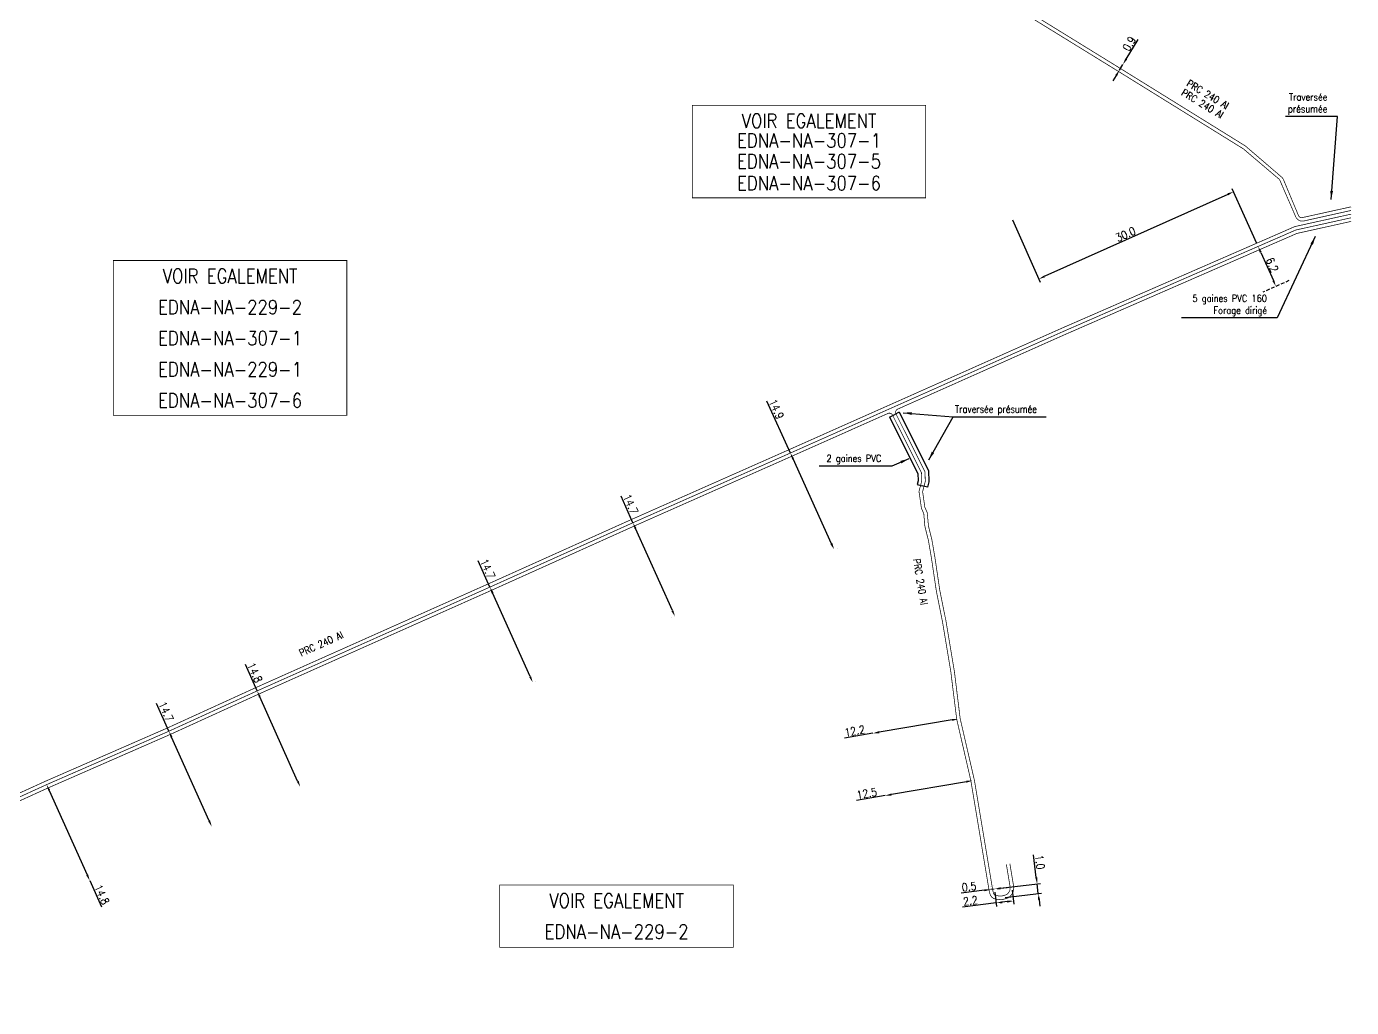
# Model space of a CAD drawing. Header units: millimetres. Extents: x 185000 to 186000, y 128000 to 129009.
# Drawn here: x 185813.7 to 186000, y 128466.8 to 128604.7 of the extents above; entities that cross this region are included whole.
import ezdxf
from ezdxf.enums import TextEntityAlignment as Align

# ---------------------------------------------------------------- set-up
doc = ezdxf.new("R2010")
doc.units = ezdxf.units.MM
doc.header["$PDMODE"] = 34
doc.linetypes.add('B_ST_Al', pattern=[2000, 1000, 1000])
doc.linetypes.add('DASHED', pattern=[0.75, 0.5, -0.25])
doc.layers.get('DEFPOINTS').update_dxf_attribs({"linetype": 'CONTINUOUS'})
for name, color, linetype in [('M_120', 5, 'M_ST_13'), ('M_400', 7, 'CONTINUOUS'), ('M_930', 7, 'CONTINUOUS')]:
    doc.layers.add(name, color=color, linetype=linetype)
doc.styles.get("Standard").update_dxf_attribs({"font": 'romans.shx', "width": 0.85})
doc.linetypes.add('M_ST_13', pattern='A,5,-0.3,["oo",Standard,S=1.5,R=0,X=0,Y=-0.5],-3', length=8.3)
doc.dimstyles.get("Standard").update_dxf_attribs({"dimtxt": 1.5, "dimasz": 1.2, "dimexe": 0.625, "dimexo": 0.625, "dimgap": 0.25, "dimtad": 1, "dimdec": 1, "dimzin": 0, "dimdsep": 46, "dimtxsty": 'Standard', "dimcen": -0.5, "dimadec": 0, "dimazin": 0, "dimtfac": 1, "dimtdec": 1, "dimtmove": 0, "dimatfit": 3, "dimfxl": 0, "dimtolj": 1, "dimtzin": 0, "dimarcsym": 0})

# ---------------------------------------------------------------- blocks, each defined once
blk = doc.blocks.new('*D453')
at = {"layer": 'DEFPOINTS', "color": 0, "linetype": 'Continuous', "transparency": 16777216}
for p in [(185816.55, 128498.14), (185822.62, 128484.64), (185822.62, 128484.64)]:
    blk.add_point(p, dxfattribs=at)
at = {"layer": 'M_120', "color": 0, "linetype": 'Continuous', "lineweight": -2, "transparency": 16777216}
for p, q in [((185816.92, 128497.32), (185822.25, 128485.46)), ((185822.62, 128484.64), (185824.28, 128480.94))]:
    blk.add_line(p, q, dxfattribs=at)
at = {"layer": 'M_120', "color": 0, "linetype": 'Continuous', "transparency": 16777216}
for points in [[(185817.06, 128497.38), (185816.79, 128497.26), (185816.55, 128498.14)], [(185822.39, 128485.52), (185822.11, 128485.4), (185822.62, 128484.64)]]:
    blk.add_solid(points, dxfattribs=at)
at = {"layer": 'M_120', "color": 0, "linetype": 'Continuous', "transparency": 16777216, "insert": (185824.32, 128482.69), "char_height": 1.125, "attachment_point": 5, "rotation": 294.1813}
blk.add_mtext('\\A1;14.8', dxfattribs=at)
blk = doc.blocks.new('*D454')
at = {"layer": 'DEFPOINTS', "color": 0, "linetype": 'Continuous', "transparency": 16777216}
for p in [(185833.75, 128505.65), (185839.77, 128492.24), (185839.77, 128492.24)]:
    blk.add_point(p, dxfattribs=at)
at = {"layer": 'M_120', "color": 0, "linetype": 'Continuous', "lineweight": -2, "transparency": 16777216}
for p, q in [((185833.75, 128505.65), (185832.01, 128509.53)), ((185839.4, 128493.07), (185834.12, 128504.83))]:
    blk.add_line(p, q, dxfattribs=at)
at = {"layer": 'M_120', "color": 0, "linetype": 'Continuous', "transparency": 16777216}
for points in [[(185834.26, 128504.89), (185833.98, 128504.77), (185833.75, 128505.65)], [(185839.54, 128493.13), (185839.27, 128493), (185839.77, 128492.24)]]:
    blk.add_solid(points, dxfattribs=at)
at = {"layer": 'M_120', "color": 0, "linetype": 'Continuous', "transparency": 16777216, "insert": (185833.34, 128508.4), "char_height": 1.125, "attachment_point": 5, "rotation": 294.1794}
blk.add_mtext('\\A1;14.7', dxfattribs=at)
blk = doc.blocks.new('*D455')
at = {"layer": 'DEFPOINTS', "color": 0, "linetype": 'Continuous', "transparency": 16777216}
for p in [(185846.16, 128511.32), (185852.22, 128497.82), (185852.22, 128497.82)]:
    blk.add_point(p, dxfattribs=at)
at = {"layer": 'M_120', "color": 0, "linetype": 'Continuous', "lineweight": -2, "transparency": 16777216}
for p, q in [((185846.16, 128511.32), (185844.5, 128515.01)), ((185851.85, 128498.64), (185846.53, 128510.49))]:
    blk.add_line(p, q, dxfattribs=at)
at = {"layer": 'M_120', "color": 0, "linetype": 'Continuous', "transparency": 16777216}
for points in [[(185846.66, 128510.56), (185846.39, 128510.43), (185846.16, 128511.32)], [(185851.99, 128498.7), (185851.72, 128498.57), (185852.22, 128497.82)]]:
    blk.add_solid(points, dxfattribs=at)
at = {"layer": 'M_120', "color": 0, "linetype": 'Continuous', "transparency": 16777216, "insert": (185845.83, 128513.88), "char_height": 1.125, "attachment_point": 5, "rotation": 294.1915}
blk.add_mtext('\\A1;14.8', dxfattribs=at)
blk = doc.blocks.new('*D456')
at = {"layer": 'DEFPOINTS', "color": 0, "linetype": 'Continuous', "transparency": 16777216}
for p in [(185878.89, 128525.91), (185884.91, 128512.5), (185884.91, 128512.5)]:
    blk.add_point(p, dxfattribs=at)
at = {"layer": 'M_120', "color": 0, "linetype": 'Continuous', "lineweight": -2, "transparency": 16777216}
for p, q in [((185878.89, 128525.91), (185877.23, 128529.61)), ((185879.32, 128526.1), (185879.32, 128526.1)), ((185884.54, 128513.32), (185879.26, 128525.09)), ((185885.34, 128512.69), (185885.34, 128512.69))]:
    blk.add_line(p, q, dxfattribs=at)
at = {"layer": 'M_120', "color": 0, "linetype": 'Continuous', "transparency": 16777216}
for points in [[(185879.4, 128525.15), (185879.12, 128525.03), (185878.89, 128525.91)], [(185884.68, 128513.38), (185884.41, 128513.26), (185884.91, 128512.5)]]:
    blk.add_solid(points, dxfattribs=at)
at = {"layer": 'M_120', "color": 0, "linetype": 'Continuous', "transparency": 16777216, "insert": (185878.56, 128528.48), "char_height": 1.125, "attachment_point": 5, "rotation": 294.1806}
blk.add_mtext('\\A1;14.7', dxfattribs=at)
blk = doc.blocks.new('*D459')
at = {"layer": 'DEFPOINTS', "color": 0, "linetype": 'Continuous', "transparency": 16777216}
for p in [(185899.01, 128534.96), (185904.91, 128521.78), (185904.92, 128521.79)]:
    blk.add_point(p, dxfattribs=at)
at = {"layer": 'M_120', "color": 0, "linetype": 'Continuous', "lineweight": -2, "transparency": 16777216}
for p, q in [((185899.01, 128534.96), (185897.34, 128538.68)), ((185904.55, 128522.61), (185899.38, 128534.14)), ((185904.49, 128521.6), (185904.49, 128521.59))]:
    blk.add_line(p, q, dxfattribs=at)
at = {"layer": 'M_120', "color": 0, "linetype": 'Continuous', "transparency": 16777216}
for points in [[(185899.51, 128534.2), (185899.24, 128534.08), (185899.01, 128534.96)], [(185904.68, 128522.67), (185904.41, 128522.54), (185904.91, 128521.78)]]:
    blk.add_solid(points, dxfattribs=at)
at = {"layer": 'M_120', "color": 0, "linetype": 'Continuous', "transparency": 16777216, "insert": (185898.67, 128537.55), "char_height": 1.125, "attachment_point": 5, "rotation": 294.1407}
blk.add_mtext('\\A1;14.7', dxfattribs=at)
blk = doc.blocks.new('*D460')
at = {"layer": 'DEFPOINTS', "color": 0, "linetype": 'Continuous', "transparency": 16777216}
for p in [(185921.15, 128544.76), (185927.29, 128531.19), (185927.29, 128531.19)]:
    blk.add_point(p, dxfattribs=at)
at = {"layer": 'M_120', "color": 0, "linetype": 'Continuous', "lineweight": -2, "transparency": 16777216}
for p, q in [((185921.15, 128544.76), (185917.85, 128552.03)), ((185921.57, 128544.96), (185921.57, 128544.96)), ((185926.92, 128532.01), (185921.52, 128543.94)), ((185927.72, 128531.38), (185927.72, 128531.38))]:
    blk.add_line(p, q, dxfattribs=at)
at = {"layer": 'M_120', "color": 0, "linetype": 'Continuous', "transparency": 16777216}
for points in [[(185921.65, 128544.01), (185921.38, 128543.88), (185921.15, 128544.76)], [(185927.06, 128532.07), (185926.78, 128531.95), (185927.29, 128531.19)]]:
    blk.add_solid(points, dxfattribs=at)
at = {"layer": 'M_120', "color": 0, "linetype": 'Continuous', "transparency": 16777216, "insert": (185919.18, 128550.93), "char_height": 1.125, "attachment_point": 5, "rotation": 294.3636}
blk.add_mtext('\\A1;14.9', dxfattribs=at)
blk = doc.blocks.new('*D461')
at = {"layer": 'DEFPOINTS', "color": 0, "linetype": 'Continuous', "transparency": 16777216}
for p in [(185946.77, 128498.71), (185934.46, 128496.59), (185934.46, 128496.59)]:
    blk.add_point(p, dxfattribs=at)
at = {"layer": 'M_120', "color": 0, "linetype": 'Continuous', "lineweight": -2, "transparency": 16777216}
for p, q in [((185945.89, 128498.55), (185935.34, 128496.74)), ((185934.46, 128496.59), (185930.46, 128495.9))]:
    blk.add_line(p, q, dxfattribs=at)
at = {"layer": 'M_120', "color": 0, "linetype": 'Continuous', "transparency": 16777216}
for points in [[(185945.86, 128498.7), (185945.91, 128498.41), (185946.77, 128498.71)], [(185935.32, 128496.89), (185935.37, 128496.59), (185934.46, 128496.59)]]:
    blk.add_solid(points, dxfattribs=at)
at = {"layer": 'M_120', "color": 0, "linetype": 'Continuous', "transparency": 16777216, "insert": (185931.89, 128496.9), "char_height": 1.125, "attachment_point": 5, "rotation": 9.7668}
blk.add_mtext('\\A1;12.5', dxfattribs=at)
blk = doc.blocks.new('*D462')
at = {"layer": 'DEFPOINTS', "color": 0, "linetype": 'Continuous', "transparency": 16777216}
for p in [(185944.78, 128507.39), (185932.75, 128505.36), (185932.75, 128505.36)]:
    blk.add_point(p, dxfattribs=at)
at = {"layer": 'M_120', "color": 0, "linetype": 'Continuous', "lineweight": -2, "transparency": 16777216}
for p, q in [((185943.89, 128507.24), (185933.63, 128505.51)), ((185932.75, 128505.36), (185928.75, 128504.69))]:
    blk.add_line(p, q, dxfattribs=at)
at = {"layer": 'M_120', "color": 0, "linetype": 'Continuous', "transparency": 16777216}
for points in [[(185933.61, 128505.66), (185933.66, 128505.36), (185932.75, 128505.36)], [(185943.86, 128507.39), (185943.91, 128507.09), (185944.78, 128507.39)]]:
    blk.add_solid(points, dxfattribs=at)
at = {"layer": 'M_120', "color": 0, "linetype": 'Continuous', "transparency": 16777216, "insert": (185930.18, 128505.69), "char_height": 1.125, "attachment_point": 5, "rotation": 9.5788}
blk.add_mtext('\\A1;12.2', dxfattribs=at)
blk = doc.blocks.new('*D463')
at = {"layer": 'DEFPOINTS', "color": 0, "linetype": 'Continuous', "transparency": 16777216}
for p in [(185949.33, 128483.4), (185949.82, 128483.46), (185949.82, 128483.46)]:
    blk.add_point(p, dxfattribs=at)
at = {"layer": 'M_120', "color": 0, "linetype": 'Continuous', "lineweight": -2, "transparency": 16777216}
for p, q in [((185948.43, 128483.29), (185945.18, 128482.9)), ((185949.27, 128483.87), (185949.27, 128483.87)), ((185949.82, 128483.46), (185949.33, 128483.4)), ((185949.77, 128483.93), (185949.77, 128483.93)), ((185950.71, 128483.57), (185951.61, 128483.68))]:
    blk.add_line(p, q, dxfattribs=at)
at = {"layer": 'M_120', "color": 0, "linetype": 'Continuous', "transparency": 16777216}
for points in [[(185948.41, 128483.44), (185948.45, 128483.14), (185949.33, 128483.4)], [(185950.7, 128483.72), (185950.73, 128483.42), (185949.82, 128483.46)]]:
    blk.add_solid(points, dxfattribs=at)
at = {"layer": 'M_120', "color": 0, "linetype": 'Continuous', "transparency": 16777216, "insert": (185946.27, 128483.79), "char_height": 1.125, "attachment_point": 5, "rotation": 6.8976}
blk.add_mtext('\\A1;0.5', dxfattribs=at)
blk = doc.blocks.new('*D464')
at = {"layer": 'DEFPOINTS', "color": 0, "linetype": 'Continuous', "transparency": 16777216}
for p in [(185952.18, 128577.96), (185986.91, 128573.8), (185956.09, 128569.23)]:
    blk.add_point(p, dxfattribs=at)
at = {"layer": 'M_120', "color": 0, "linetype": 'Continuous', "lineweight": -2, "transparency": 16777216}
for p, q in [((185982.65, 128581.12), (185956.91, 128569.6)), ((185986.72, 128574.22), (185983.28, 128581.92)), ((185952.37, 128577.53), (185956.28, 128568.8))]:
    blk.add_line(p, q, dxfattribs=at)
at = {"layer": 'M_120', "color": 0, "linetype": 'Continuous', "transparency": 16777216}
for points in [[(185982.59, 128581.26), (185982.71, 128580.98), (185983.47, 128581.49)], [(185956.85, 128569.74), (185956.97, 128569.46), (185956.09, 128569.23)]]:
    blk.add_solid(points, dxfattribs=at)
at = {"layer": 'M_120', "color": 0, "linetype": 'Continuous', "transparency": 16777216, "insert": (185968.28, 128575.51), "char_height": 1.125, "attachment_point": 5, "rotation": 24.1119}
blk.add_mtext('\\A1;30.0', dxfattribs=at)
blk = doc.blocks.new('*D465')
at = {"layer": 'DEFPOINTS', "color": 0, "linetype": 'Continuous', "transparency": 16777216}
for p in [(185986.91, 128573.8), (185989.42, 128568.18), (185989.42, 128568.18)]:
    blk.add_point(p, dxfattribs=at)
at = {"layer": 'M_120', "color": 0, "linetype": 'Continuous', "lineweight": -2, "transparency": 16777216}
blk.add_line((185987.28, 128572.97), (185989.06, 128569), dxfattribs=at)
at = {"layer": 'M_120', "color": 0, "linetype": 'Continuous', "transparency": 16777216}
for points in [[(185987.42, 128573.04), (185987.14, 128572.91), (185986.91, 128573.8)], [(185989.19, 128569.06), (185988.92, 128568.94), (185989.42, 128568.18)]]:
    blk.add_solid(points, dxfattribs=at)
at = {"layer": 'M_120', "color": 0, "linetype": 'Continuous', "transparency": 16777216, "insert": (185988.89, 128571.21), "char_height": 1.125, "attachment_point": 5, "rotation": 294.1119}
blk.add_mtext('\\A1;6.2', dxfattribs=at)
blk = doc.blocks.new('*D527')
at = {"layer": 'DEFPOINTS', "color": 0, "linetype": 'Continuous', "transparency": 16777216}
for p in [(185949.82, 128483.46), (185952.29, 128483.76), (185950.06, 128481.5)]:
    blk.add_point(p, dxfattribs=at)
at = {"layer": 'M_120', "color": 0, "linetype": 'Continuous', "lineweight": -2, "transparency": 16777216}
for p, q in [((185952.34, 128483.29), (185952.58, 128481.33)), ((185950.06, 128481.5), (185945.37, 128480.93)), ((185949.88, 128483), (185950.12, 128481.03)), ((185951.63, 128481.69), (185950.95, 128481.6))]:
    blk.add_line(p, q, dxfattribs=at)
at = {"layer": 'M_120', "color": 0, "linetype": 'Continuous', "transparency": 16777216}
for points in [[(185950.93, 128481.75), (185950.97, 128481.46), (185950.06, 128481.5)], [(185951.61, 128481.84), (185951.65, 128481.54), (185952.53, 128481.79)]]:
    blk.add_solid(points, dxfattribs=at)
at = {"layer": 'M_120', "color": 0, "linetype": 'Continuous', "transparency": 16777216, "insert": (185946.46, 128481.82), "char_height": 1.125, "attachment_point": 5, "rotation": 6.8907}
blk.add_mtext('\\A1;2.2', dxfattribs=at)
blk = doc.blocks.new('*D528')
at = {"layer": 'DEFPOINTS', "color": 0, "linetype": 'Continuous', "transparency": 16777216}
for p in [(185949.82, 128483.46), (185955.84, 128484.19), (185950.87, 128482.22)]:
    blk.add_point(p, dxfattribs=at)
at = {"layer": 'M_120', "color": 0, "linetype": 'Continuous', "lineweight": -2, "transparency": 16777216}
for p, q in [((185955.73, 128485.09), (185955.35, 128488.27)), ((185950.29, 128483.52), (185956.31, 128484.25)), ((185956.01, 128482.85), (185955.84, 128484.19)), ((185951.33, 128482.28), (185956.47, 128482.9)), ((185956.12, 128481.95), (185956.22, 128481.06))]:
    blk.add_line(p, q, dxfattribs=at)
at = {"layer": 'M_120', "color": 0, "linetype": 'Continuous', "transparency": 16777216}
for points in [[(185955.88, 128485.1), (185955.59, 128485.07), (185955.84, 128484.19)], [(185956.26, 128481.97), (185955.97, 128481.94), (185956.01, 128482.85)]]:
    blk.add_solid(points, dxfattribs=at)
at = {"layer": 'M_120', "color": 0, "linetype": 'Continuous', "transparency": 16777216, "insert": (185956.23, 128487.25), "char_height": 1.125, "attachment_point": 5, "rotation": 276.9232}
blk.add_mtext('\\A1;1.0', dxfattribs=at)
blk = doc.blocks.new('*D550')
at = {"layer": 'DEFPOINTS', "color": 0, "linetype": 'Continuous', "transparency": 16777216}
for p in [(185967.9, 128599.37), (185967.9, 128599.37), (185967.43, 128598.6)]:
    blk.add_point(p, dxfattribs=at)
at = {"layer": 'M_120', "color": 0, "linetype": 'Continuous', "lineweight": -2, "transparency": 16777216}
for p, q in [((185968.36, 128600.14), (185970.05, 128602.9)), ((185967.43, 128598.6), (185967.9, 128599.37)), ((185966.96, 128597.83), (185966.49, 128597.06))]:
    blk.add_line(p, q, dxfattribs=at)
at = {"layer": 'M_120', "color": 0, "linetype": 'Continuous', "transparency": 16777216}
for points in [[(185968.24, 128600.22), (185968.49, 128600.06), (185967.9, 128599.37)], [(185966.83, 128597.91), (185967.09, 128597.75), (185967.43, 128598.6)]]:
    blk.add_solid(points, dxfattribs=at)
at = {"layer": 'M_120', "color": 0, "linetype": 'Continuous', "transparency": 16777216, "insert": (185968.8, 128602.29), "char_height": 1.125, "attachment_point": 5, "rotation": 58.6225}
blk.add_mtext('\\A1;0.9', dxfattribs=at)

msp = doc.modelspace()

# ---------------------------------------------------------------- linework, layer by layer
at = {"layer": 'M_120', "const_width": 0.1}
for points in [[(186000, 128578.86), (185993.35, 128577.38, -0.359015), (185992.21, 128577.96), (185989.98, 128583.09, 0.11483), (185989.85, 128583.27), (185984.9, 128587.47, 0.037214), (185984.84, 128587.52), (185967.3, 128598.39), (185943.83, 128612.84), (185920.58, 128626.85), (185897.51, 128640.67), (185877.34, 128652.68, 0.443398), (185876.64, 128652.47), (185870.5, 128639.39, -0.186822), (185869.98, 128638.89), (185863.35, 128636.14), (185860.65, 128634.85, 0.415227), (185860.41, 128634.18), (185862.18, 128630.53)], [(186000, 128579.37), (185993.16, 128577.86, -0.362764), (185992.59, 128578.15), (185990.49, 128583.18, 0.116618), (185990.21, 128583.56), (185985.19, 128587.87, 0.038768), (185985.07, 128587.96), (185967.56, 128598.81), (185944.09, 128613.27)], [(186000, 128578.34), (185992.07, 128576.59), (185988.23, 128574.91), (185986.71, 128574.25), (185959.21, 128562.26), (185936.63, 128552.2), (185936.07, 128551.95), (185933.68, 128550.89), (185930.94, 128549.67), (185929.56, 128549.06), (185920.94, 128545.22), (185898.81, 128535.42), (185878.68, 128526.37), (185845.95, 128511.77), (185833.55, 128506.11), (185816.35, 128498.6), (185793.22, 128488.05), (185792.46, 128487.7, 0.412761), (185792.22, 128487.04), (185797.5, 128475.28), (185798.21, 128473.68), (185801.28, 128466.86)], [(185952.01, 128487.01), (185952.53, 128483.88, -0.065516), (185952.54, 128483.62), (185952.5, 128483.27, -0.136839), (185952.31, 128482.77), (185952.13, 128482.53, -0.161864), (185951.61, 128482.17), (185951.08, 128482.01, -0.096889), (185950.69, 128481.97), (185950.09, 128482.04, -0.28447), (185949.25, 128482.68), (185949.22, 128482.76, -0.036516), (185949.18, 128482.9), (185949.08, 128483.32), (185946.53, 128498.66), (185944.53, 128507.35), (185943.71, 128513.96), (185942.53, 128521.07), (185941.67, 128525.34), (185940.98, 128529.99), (185940.55, 128532.5)]]:
    msp.add_lwpolyline(points, format="xyb", dxfattribs=at)
at = {"layer": 'M_120'}
for points in [[(186000, 128577.83, 0.1, 0.1, 0), (185992.22, 128576.11, 0.1, 0.1, 0), (185988.43, 128574.46, 0.1, 0.1, 0), (185986.91, 128573.8, 0.1, 0.1, 0), (185959.41, 128561.8, 0.1, 0.1, 0), (185921.15, 128544.76, 0.1, 0.1, 0), (185899.01, 128534.96, 0.1, 0.1, 0), (185878.89, 128525.91, 0.1, 0.1, 0), (185846.16, 128511.32, 0.1, 0.1, 0), (185833.75, 128505.65, 0.1, 0.1, 0), (185816.55, 128498.14, 0.1, 0.1, 0), (185793.43, 128487.59, 0.1, 0.1, 0)], [(186000, 128577.32, 0.1, 0.1, 0), (185992.38, 128575.63, 0.1, 0.1, 0), (185988.63, 128574, 0.1, 0.1, 0), (185987.11, 128573.34, 0.1, 0.1, 0), (185959.61, 128561.35, 0.1, 0.1, 0), (185936.23, 128550.93, 0.1, 0.1, 0.427805), (185935.99, 128550.25, 0.1, 0.1, 0), (185940.02, 128542.23, 0.1, 0.1, 0), (185940.08, 128542.1, 0.1, 0.1, 0), (185940.11, 128540.75, 0.1, 0.1, 0), (185939.93, 128540.07, 0.1, 0.1, 0), (185939.74, 128539.32, 0.1, 0.1, 0), (185940.05, 128537.13, 0.1, 0.1, 0), (185940.39, 128536.37, 0.1, 0.1, 0), (185940.56, 128534.5, 0.1, 0.1, 0), (185941.04, 128532.58, 0.1, 0.1, 0), (185941.47, 128530.07, 0.1, 0.1, 0), (185942.16, 128525.42, 0.1, 0.1, 0), (185943.02, 128521.16, 0.1, 0.1, 0), (185944.21, 128514.03, 0.1, 0.1, 0), (185945.02, 128507.43, 0.1, 0.1, 0), (185947.02, 128498.75, 0.1, 0.1, 0), (185949.58, 128483.42, 0.1, 0.1, 0), (185949.67, 128483.01, 0.1, 0.1, 0.036516), (185949.69, 128482.94, 0.1, 0.1, 0), (185949.72, 128482.85, 0.1, 0.1, 0.28447), (185950.14, 128482.53, 0.1, 0.1, 0), (185950.74, 128482.47, 0.1, 0.1, 0.096889), (185950.93, 128482.49, 0.1, 0.1, 0), (185951.47, 128482.65, 0.1, 0.1, 0.161864), (185951.73, 128482.83, 0.1, 0.1, 0), (185951.91, 128483.07, 0.1, 0.1, 0.136839), (185952.01, 128483.32, 0.1, 0.1, 0), (185952.04, 128483.67, 0.1, 0.1, 0.065516), (185952.04, 128483.8, 0.1, 0.1, 0), (185951.52, 128486.93, 0, 0, 0)], [(185940.55, 128532.5, 0.1, 0.1, 0), (185940.06, 128534.42, 0.1, 0.1, 0), (185939.9, 128536.24, 0.1, 0.1, 0), (185939.57, 128536.99, 0.1, 0.1, 0), (185939.23, 128539.35, 0.1, 0.1, 0), (185939.61, 128540.81, 0.1, 0.1, 0), (185939.58, 128541.98, 0.1, 0.1, 0), (185939.57, 128542.01, 0.1, 0.1, 0), (185935.51, 128550.09, 0.1, 0.1, 0.400752), (185934.86, 128550.32, 0.1, 0.1, 0), (185921.35, 128544.31, 0.1, 0.1, 0), (185899.2, 128534.5, 0.1, 0.1, 0), (185879.09, 128525.45, 0.1, 0.1, 0), (185846.36, 128510.86, 0.1, 0.1, 0), (185833.95, 128505.2, 0.1, 0.1, 0), (185816.76, 128497.68, 0.1, 0.1, 0), (185792.42, 128486.58, 0.1, 0.1, 0)]]:
    msp.add_lwpolyline(points, format="xyseb", dxfattribs=at)
at = {"layer": 'M_120', "color": 7, "linetype": 'DASHED', "flags": 128}
msp.add_lwpolyline([(185991.25, 128569), (185989.42, 128568.18), (185987.6, 128567.36)], dxfattribs=at)
at = {"layer": 'M_400', "color": 7, "linetype": 'CONTINUOUS'}
for p, q in [((185936.44, 128550.48), (185935.76, 128550.14)), ((185936.44, 128550.48), (185940.55, 128542.28)), ((185935.09, 128549.8), (185935.76, 128550.14)), ((185935.09, 128549.8), (185939.06, 128541.9)), ((185939.06, 128541.9), (185939.1, 128540.86)), ((185940.55, 128542.28), (185940.61, 128540.7)), ((185939.1, 128540.86), (185938.97, 128540.32)), ((185938.97, 128540.32), (185939.69, 128540.13)), ((185940.42, 128539.94), (185939.69, 128540.13)), ((185940.61, 128540.7), (185940.42, 128539.94))]:
    msp.add_line(p, q, dxfattribs=at)
at = {"layer": 'M_930', "linetype": 'B_ST_Al', "const_width": 0.1}
msp.add_lwpolyline([(185907.34, 128593.63), (185940.18, 128593.63), (185940.18, 128580.63), (185907.34, 128580.63)], close=True, dxfattribs=at)
at = {"layer": 'M_930', "const_width": 0.1}
for points in [[(185825.93, 128571.82), (185858.77, 128571.82), (185858.77, 128550.07), (185825.93, 128550.07)], [(185880.28, 128484.01), (185913.13, 128484.01), (185913.13, 128475.27), (185880.28, 128475.27)]]:
    msp.add_lwpolyline(points, close=True, dxfattribs=at)

# ---------------------------------------------------------------- texts
at = {"layer": 'M_120', "width": 0.85}
for rotation, p in [(328.945, (185976.77, 128596.44)), (328.945, (185976.02, 128595.14)), (279.5845, (185938.39, 128529.83)), (24.0316, (185852.35, 128516.13))]:
    msp.add_text('PRC 240 Al', height=1, rotation=rotation, dxfattribs=at).set_placement(p)
at = {"layer": 'M_120', "linetype": 'Continuous', "char_height": 1}
for s, insert, attachment_point in [('Traversée \\Pprésumée', (185996.65, 128593.81), 6), ('Traversée présumée', (185944.3, 128550.76), 4)]:
    msp.add_mtext(s, dxfattribs=dict(at, insert=insert, attachment_point=attachment_point))
at = {"layer": 'M_400', "char_height": 1, "attachment_point": 6}
for s, insert in [('5 gaines PVC 160\\PForage dirigé ', (185988.17, 128565.5)), ('2 gaines PVC', (185933.94, 128543.84))]:
    msp.add_mtext(s, dxfattribs=dict(at, insert=insert))
at = {"layer": 'M_930', "width": 0.85}
for s, p in [('VOIR EGALEMENT', (185923.76, 128590.46)), ('EDNA-NA-307-1', (185923.76, 128587.69)), ('EDNA-NA-307-5', (185923.76, 128584.77)), ('EDNA-NA-307-6', (185923.76, 128581.69)), ('VOIR EGALEMENT', (185842.35, 128568.64)), ('EDNA-NA-229-2', (185842.35, 128564.27)), ('EDNA-NA-307-1', (185842.35, 128559.9)), ('EDNA-NA-229-1', (185842.35, 128555.52)), ('EDNA-NA-307-6', (185842.35, 128551.15)), ('VOIR EGALEMENT', (185896.7, 128480.84)), ('EDNA-NA-229-2', (185896.7, 128476.47))]:
    msp.add_text(s, height=2, dxfattribs=at).set_placement(p, align=Align.CENTER)

# ---------------------------------------------------------------- dimensions: what is measured, and where the dimension line sits
at = {"layer": 'M_120', "linetype": 'Continuous'}
for base, p1, p2, angle, override, picture, middle in [((185967.9, 128599.37), (185967.43, 128598.6), (185967.9, 128599.37), 238.6225, {"dimscale": 0.75, "dimatfit": 0}, '*D550', (185969.44, 128601.9)), ((185956.09, 128569.23), (185986.91, 128573.8), (185952.18, 128577.96), 24.1119, {"dimscale": 0.75}, '*D464', (185968.59, 128574.83)), ((185989.4245, 128568.182), (185986.9121, 128573.7954), (185989.4245, 128568.182), 114.1119, {"dimscale": 0.75}, '*D465', (185988.2057, 128570.905)), ((185927.29, 128531.19), (185921.15, 128544.76), (185927.29, 128531.19), 114.3636, {"dimscale": 0.75}, '*D460', (185918.49, 128550.62)), ((185884.91, 128512.5), (185878.89, 128525.91), (185884.91, 128512.5), 114.1806, {"dimscale": 0.75}, '*D456', (185877.88, 128528.17)), ((185852.22, 128497.82), (185846.16, 128511.32), (185852.22, 128497.82), 114.1915, {"dimscale": 0.75}, '*D455', (185845.14, 128513.57)), ((185839.77, 128492.24), (185833.75, 128505.65), (185839.77, 128492.24), 114.1794, {"dimscale": 0.75}, '*D454', (185832.65, 128508.1)), ((185932.75, 128505.36), (185944.78, 128507.39), (185932.75, 128505.36), 9.5788, {"dimscale": 0.75}, '*D462', (185930.3, 128504.95)), ((185934.46, 128496.59), (185946.77, 128498.71), (185934.46, 128496.59), 9.7668, {"dimscale": 0.75}, '*D461', (185932.01, 128496.17)), ((185822.62, 128484.64), (185816.55, 128498.14), (185822.62, 128484.64), 114.1813, {"dimscale": 0.75}, '*D453', (185823.63, 128482.38)), ((185949.82, 128483.46), (185949.33, 128483.4), (185949.82, 128483.46), 186.8976, {"dimscale": 0.75}, '*D463', (185946.36, 128483.04))]:
    dim = msp.add_linear_dim(base=base, p1=p1, p2=p2, angle=angle, dimstyle='Standard', override=override, dxfattribs=at)
    dim.commit()
    dim.dimension.update_dxf_attribs({"geometry": picture, "text_midpoint": middle, "dimtype": 160})
for base, p1, p2, angle, text, picture, middle in [((185904.91, 128521.78), (185899.01, 128534.96), (185904.92, 128521.79), 114.1407, '14.7', '*D459', (185897.99, 128537.24)), ((185955.84, 128484.19), (185950.87, 128482.22), (185949.82, 128483.46), 276.9232, '1.0', '*D528', (185955.48, 128487.16)), ((185950.06, 128481.5), (185952.29, 128483.76), (185949.82, 128483.46), 6.8907, '2.2', '*D527', (185946.55, 128481.07))]:
    dim = msp.add_linear_dim(base=base, p1=p1, p2=p2, angle=angle, text=text, dimstyle='Standard', override={"dimscale": 0.75}, dxfattribs=at)
    dim.commit()
    dim.dimension.update_dxf_attribs({"geometry": picture, "text_midpoint": middle, "dimtype": 160})

# ---------------------------------------------------------------- leaders
at = {"layer": 'M_120', "linetype": 'Continuous', "annotation_type": 0, "has_hookline": 1}
for points, hookline_direction, text_width in [([(185997.17, 128580.41), (185998.1, 128592.06), (185996.9, 128592.06)], 1, 5.87), ([(185937.01, 128550.41), (185944.05, 128549.85)], 0, 12.83)]:
    msp.add_leader(points, dimstyle='Standard', dxfattribs=dict(at, hookline_direction=hookline_direction, text_width=text_width))
at = {"layer": 'M_120', "linetype": 'Continuous'}
msp.add_leader([(185940.6, 128543.81), (185944.05, 128549.85)], dimstyle='Standard', dxfattribs=at)
at = {"layer": 'M_400', "annotation_type": 0, "has_hookline": 1, "hookline_direction": 1}
for points, text_width in [([(185994.96, 128575.2), (185989.62, 128563.75), (185988.42, 128563.75)], 12.02), ([(185937.78, 128543.94), (185935.39, 128542.92), (185934.19, 128542.92)], 8.74)]:
    msp.add_leader(points, dimstyle='Standard', dxfattribs=dict(at, text_width=text_width))

doc.saveas('drawing.dxf')
